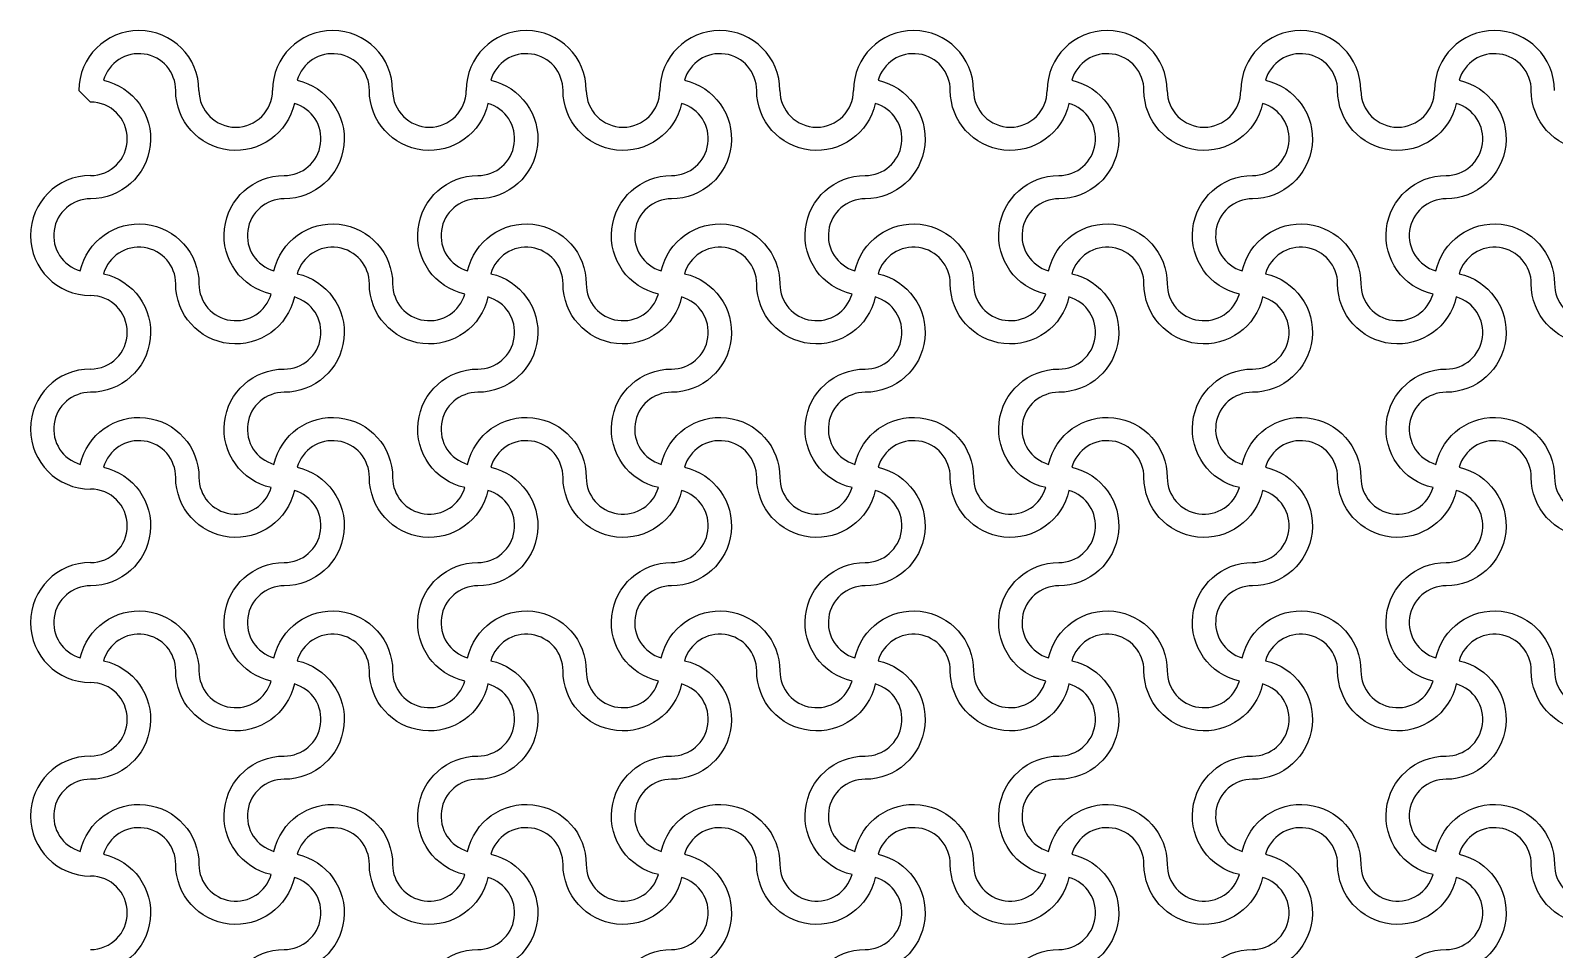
# Model space of a CAD drawing. Header units: millimetres. Extents: x 24 to 345, y 12 to 201.
# Drawn here: x 261.385 to 264.533, y 122.904 to 124.804 of the extents above; entities that cross this region are included whole.
import ezdxf

# ---------------------------------------------------------------- set-up
doc = ezdxf.new("R2010")
doc.units = ezdxf.units.MM
doc.header["$MEASUREMENT"] = 0
doc.layers.add('5th metal (rf+ground)', color=240, linetype='Continuous')

msp = doc.modelspace()

# ---------------------------------------------------------------- linework, layer by layer
at = {"layer": '5th metal (rf+ground)'}
msp.add_line((261.48453, 124.67982), (261.50853, 124.65582), dxfattribs=at)
msp.add_line((261.48453, 124.67982), (261.50853, 124.65582), dxfattribs=at)
msp.add_line((261.48453, 124.67982), (261.50853, 124.65582), dxfattribs=at)
msp.add_line((261.48453, 124.67982), (261.50853, 124.65582), dxfattribs=at)
for points in [[(261.92956, 124.65285, -0.8959788), (261.68453, 124.67982, 0.8687853), (261.5355, 124.70085, -0.8959788), (261.50853, 124.45582, 0.8687853), (261.4875, 124.30679, -0.8959788), (261.73253, 124.27982, 0.8687853), (261.88156, 124.25879, -0.8959788), (261.90853, 124.50382, 0.8687853)], [(261.92956, 124.65285, -0.8959788), (261.68453, 124.67982, 0.8687853), (261.5355, 124.70085, -0.8959788), (261.50853, 124.45582, 0.8687853), (261.4875, 124.30679, -0.8959788), (261.73253, 124.27982, 0.8687853), (261.88156, 124.25879, -0.8959788), (261.90853, 124.50382, 0.8687853)], [(261.92956, 124.65285, -0.8959788), (261.68453, 124.67982, 0.8687853), (261.5355, 124.70085, -0.8959788), (261.50853, 124.45582, 0.8687853), (261.4875, 124.30679, -0.8959788), (261.73253, 124.27982, 0.8687853), (261.88156, 124.25879, -0.8959788), (261.90853, 124.50382, 0.8687853)], [(261.92956, 124.65285, -0.8959788), (261.68453, 124.67982, 0.8687853), (261.5355, 124.70085, -0.8959788), (261.50853, 124.45582, 0.8687853), (261.4875, 124.30679, -0.8959788), (261.73253, 124.27982, 0.8687853), (261.88156, 124.25879, -0.8959788), (261.90853, 124.50382, 0.8687853)], [(262.32956, 124.65285, -0.8959788), (262.08453, 124.67982, 0.8687853), (261.9355, 124.70085, -0.8959788), (261.90853, 124.45582, 0.8687853), (261.8875, 124.30679, -0.8959788), (262.13253, 124.27982, 0.8687853), (262.28156, 124.25879, -0.8959788), (262.30853, 124.50382, 0.8687853)], [(262.32956, 124.65285, -0.8959788), (262.08453, 124.67982, 0.8687853), (261.9355, 124.70085, -0.8959788), (261.90853, 124.45582, 0.8687853), (261.8875, 124.30679, -0.8959788), (262.13253, 124.27982, 0.8687853), (262.28156, 124.25879, -0.8959788), (262.30853, 124.50382, 0.8687853)], [(262.32956, 124.65285, -0.8959788), (262.08453, 124.67982, 0.8687853), (261.9355, 124.70085, -0.8959788), (261.90853, 124.45582, 0.8687853), (261.8875, 124.30679, -0.8959788), (262.13253, 124.27982, 0.8687853), (262.28156, 124.25879, -0.8959788), (262.30853, 124.50382, 0.8687853)], [(262.32956, 124.65285, -0.8959788), (262.08453, 124.67982, 0.8687853), (261.9355, 124.70085, -0.8959788), (261.90853, 124.45582, 0.8687853), (261.8875, 124.30679, -0.8959788), (262.13253, 124.27982, 0.8687853), (262.28156, 124.25879, -0.8959788), (262.30853, 124.50382, 0.8687853)], [(262.72956, 124.65285, -0.8959788), (262.48453, 124.67982, 0.8687853), (262.3355, 124.70085, -0.8959788), (262.30853, 124.45582, 0.8687853), (262.2875, 124.30679, -0.8959788), (262.53253, 124.27982, 0.8687853), (262.68156, 124.25879, -0.8959788), (262.70853, 124.50382, 0.8687853)], [(262.72956, 124.65285, -0.8959788), (262.48453, 124.67982, 0.8687853), (262.3355, 124.70085, -0.8959788), (262.30853, 124.45582, 0.8687853), (262.2875, 124.30679, -0.8959788), (262.53253, 124.27982, 0.8687853), (262.68156, 124.25879, -0.8959788), (262.70853, 124.50382, 0.8687853)], [(262.72956, 124.65285, -0.8959788), (262.48453, 124.67982, 0.8687853), (262.3355, 124.70085, -0.8959788), (262.30853, 124.45582, 0.8687853), (262.2875, 124.30679, -0.8959788), (262.53253, 124.27982, 0.8687853), (262.68156, 124.25879, -0.8959788), (262.70853, 124.50382, 0.8687853)], [(262.72956, 124.65285, -0.8959788), (262.48453, 124.67982, 0.8687853), (262.3355, 124.70085, -0.8959788), (262.30853, 124.45582, 0.8687853), (262.2875, 124.30679, -0.8959788), (262.53253, 124.27982, 0.8687853), (262.68156, 124.25879, -0.8959788), (262.70853, 124.50382, 0.8687853)], [(263.12956, 124.65285, -0.8959788), (262.88453, 124.67982, 0.8687853), (262.7355, 124.70085, -0.8959788), (262.70853, 124.45582, 0.8687853), (262.6875, 124.30679, -0.8959788), (262.93253, 124.27982, 0.8687853), (263.08156, 124.25879, -0.8959788), (263.10853, 124.50382, 0.8687853)], [(263.12956, 124.65285, -0.8959788), (262.88453, 124.67982, 0.8687853), (262.7355, 124.70085, -0.8959788), (262.70853, 124.45582, 0.8687853), (262.6875, 124.30679, -0.8959788), (262.93253, 124.27982, 0.8687853), (263.08156, 124.25879, -0.8959788), (263.10853, 124.50382, 0.8687853)], [(263.12956, 124.65285, -0.8959788), (262.88453, 124.67982, 0.8687853), (262.7355, 124.70085, -0.8959788), (262.70853, 124.45582, 0.8687853), (262.6875, 124.30679, -0.8959788), (262.93253, 124.27982, 0.8687853), (263.08156, 124.25879, -0.8959788), (263.10853, 124.50382, 0.8687853)], [(263.12956, 124.65285, -0.8959788), (262.88453, 124.67982, 0.8687853), (262.7355, 124.70085, -0.8959788), (262.70853, 124.45582, 0.8687853), (262.6875, 124.30679, -0.8959788), (262.93253, 124.27982, 0.8687853), (263.08156, 124.25879, -0.8959788), (263.10853, 124.50382, 0.8687853)], [(263.52956, 124.65285, -0.8959788), (263.28453, 124.67982, 0.8687853), (263.1355, 124.70085, -0.8959788), (263.10853, 124.45582, 0.8687853), (263.0875, 124.30679, -0.8959788), (263.33253, 124.27982, 0.8687853), (263.48156, 124.25879, -0.8959788), (263.50853, 124.50382, 0.8687853)], [(263.52956, 124.65285, -0.8959788), (263.28453, 124.67982, 0.8687853), (263.1355, 124.70085, -0.8959788), (263.10853, 124.45582, 0.8687853), (263.0875, 124.30679, -0.8959788), (263.33253, 124.27982, 0.8687853), (263.48156, 124.25879, -0.8959788), (263.50853, 124.50382, 0.8687853)], [(263.52956, 124.65285, -0.8959788), (263.28453, 124.67982, 0.8687853), (263.1355, 124.70085, -0.8959788), (263.10853, 124.45582, 0.8687853), (263.0875, 124.30679, -0.8959788), (263.33253, 124.27982, 0.8687853), (263.48156, 124.25879, -0.8959788), (263.50853, 124.50382, 0.8687853)], [(263.52956, 124.65285, -0.8959788), (263.28453, 124.67982, 0.8687853), (263.1355, 124.70085, -0.8959788), (263.10853, 124.45582, 0.8687853), (263.0875, 124.30679, -0.8959788), (263.33253, 124.27982, 0.8687853), (263.48156, 124.25879, -0.8959788), (263.50853, 124.50382, 0.8687853)], [(263.92956, 124.65285, -0.8959788), (263.68453, 124.67982, 0.8687853), (263.5355, 124.70085, -0.8959788), (263.50853, 124.45582, 0.8687853), (263.4875, 124.30679, -0.8959788), (263.73253, 124.27982, 0.8687853), (263.88156, 124.25879, -0.8959788), (263.90853, 124.50382, 0.8687853)], [(263.92956, 124.65285, -0.8959788), (263.68453, 124.67982, 0.8687853), (263.5355, 124.70085, -0.8959788), (263.50853, 124.45582, 0.8687853), (263.4875, 124.30679, -0.8959788), (263.73253, 124.27982, 0.8687853), (263.88156, 124.25879, -0.8959788), (263.90853, 124.50382, 0.8687853)], [(263.92956, 124.65285, -0.8959788), (263.68453, 124.67982, 0.8687853), (263.5355, 124.70085, -0.8959788), (263.50853, 124.45582, 0.8687853), (263.4875, 124.30679, -0.8959788), (263.73253, 124.27982, 0.8687853), (263.88156, 124.25879, -0.8959788), (263.90853, 124.50382, 0.8687853)], [(263.92956, 124.65285, -0.8959788), (263.68453, 124.67982, 0.8687853), (263.5355, 124.70085, -0.8959788), (263.50853, 124.45582, 0.8687853), (263.4875, 124.30679, -0.8959788), (263.73253, 124.27982, 0.8687853), (263.88156, 124.25879, -0.8959788), (263.90853, 124.50382, 0.8687853)], [(264.32956, 124.65285, -0.8959788), (264.08453, 124.67982, 0.8687853), (263.9355, 124.70085, -0.8959788), (263.90853, 124.45582, 0.8687853), (263.8875, 124.30679, -0.8959788), (264.13253, 124.27982, 0.8687853), (264.28156, 124.25879, -0.8959788), (264.30853, 124.50382, 0.8687853)], [(264.32956, 124.65285, -0.8959788), (264.08453, 124.67982, 0.8687853), (263.9355, 124.70085, -0.8959788), (263.90853, 124.45582, 0.8687853), (263.8875, 124.30679, -0.8959788), (264.13253, 124.27982, 0.8687853), (264.28156, 124.25879, -0.8959788), (264.30853, 124.50382, 0.8687853)], [(264.32956, 124.65285, -0.8959788), (264.08453, 124.67982, 0.8687853), (263.9355, 124.70085, -0.8959788), (263.90853, 124.45582, 0.8687853), (263.8875, 124.30679, -0.8959788), (264.13253, 124.27982, 0.8687853), (264.28156, 124.25879, -0.8959788), (264.30853, 124.50382, 0.8687853)], [(264.32956, 124.65285, -0.8959788), (264.08453, 124.67982, 0.8687853), (263.9355, 124.70085, -0.8959788), (263.90853, 124.45582, 0.8687853), (263.8875, 124.30679, -0.8959788), (264.13253, 124.27982, 0.8687853), (264.28156, 124.25879, -0.8959788), (264.30853, 124.50382, 0.8687853)], [(264.72956, 124.65285, -0.8959788), (264.48453, 124.67982, 0.8687853), (264.3355, 124.70085, -0.8959788), (264.30853, 124.45582, 0.8687853), (264.2875, 124.30679, -0.8959788), (264.53253, 124.27982, 0.8687853), (264.68156, 124.25879, -0.8959788), (264.70853, 124.50382, 0.8687853)], [(264.72956, 124.65285, -0.8959788), (264.48453, 124.67982, 0.8687853), (264.3355, 124.70085, -0.8959788), (264.30853, 124.45582, 0.8687853), (264.2875, 124.30679, -0.8959788), (264.53253, 124.27982, 0.8687853), (264.68156, 124.25879, -0.8959788), (264.70853, 124.50382, 0.8687853)], [(264.72956, 124.65285, -0.8959788), (264.48453, 124.67982, 0.8687853), (264.3355, 124.70085, -0.8959788), (264.30853, 124.45582, 0.8687853), (264.2875, 124.30679, -0.8959788), (264.53253, 124.27982, 0.8687853), (264.68156, 124.25879, -0.8959788), (264.70853, 124.50382, 0.8687853)], [(264.72956, 124.65285, -0.8959788), (264.48453, 124.67982, 0.8687853), (264.3355, 124.70085, -0.8959788), (264.30853, 124.45582, 0.8687853), (264.2875, 124.30679, -0.8959788), (264.53253, 124.27982, 0.8687853), (264.68156, 124.25879, -0.8959788), (264.70853, 124.50382, 0.8687853)], [(261.92956, 124.25285, -0.8959788), (261.68453, 124.27982, 0.8687853), (261.5355, 124.30085, -0.8959788), (261.50853, 124.05582, 0.8687853), (261.4875, 123.90679, -0.8959788), (261.73253, 123.87982, 0.8687853), (261.88156, 123.85879, -0.8959788), (261.90853, 124.10382, 0.8687853)], [(261.92956, 124.25285, -0.8959788), (261.68453, 124.27982, 0.8687853), (261.5355, 124.30085, -0.8959788), (261.50853, 124.05582, 0.8687853), (261.4875, 123.90679, -0.8959788), (261.73253, 123.87982, 0.8687853), (261.88156, 123.85879, -0.8959788), (261.90853, 124.10382, 0.8687853)], [(261.92956, 124.25285, -0.8959788), (261.68453, 124.27982, 0.8687853), (261.5355, 124.30085, -0.8959788), (261.50853, 124.05582, 0.8687853), (261.4875, 123.90679, -0.8959788), (261.73253, 123.87982, 0.8687853), (261.88156, 123.85879, -0.8959788), (261.90853, 124.10382, 0.8687853)], [(261.92956, 124.25285, -0.8959788), (261.68453, 124.27982, 0.8687853), (261.5355, 124.30085, -0.8959788), (261.50853, 124.05582, 0.8687853), (261.4875, 123.90679, -0.8959788), (261.73253, 123.87982, 0.8687853), (261.88156, 123.85879, -0.8959788), (261.90853, 124.10382, 0.8687853)], [(262.32956, 124.25285, -0.8959788), (262.08453, 124.27982, 0.8687853), (261.9355, 124.30085, -0.8959788), (261.90853, 124.05582, 0.8687853), (261.8875, 123.90679, -0.8959788), (262.13253, 123.87982, 0.8687853), (262.28156, 123.85879, -0.8959788), (262.30853, 124.10382, 0.8687853)], [(262.32956, 124.25285, -0.8959788), (262.08453, 124.27982, 0.8687853), (261.9355, 124.30085, -0.8959788), (261.90853, 124.05582, 0.8687853), (261.8875, 123.90679, -0.8959788), (262.13253, 123.87982, 0.8687853), (262.28156, 123.85879, -0.8959788), (262.30853, 124.10382, 0.8687853)], [(262.32956, 124.25285, -0.8959788), (262.08453, 124.27982, 0.8687853), (261.9355, 124.30085, -0.8959788), (261.90853, 124.05582, 0.8687853), (261.8875, 123.90679, -0.8959788), (262.13253, 123.87982, 0.8687853), (262.28156, 123.85879, -0.8959788), (262.30853, 124.10382, 0.8687853)], [(262.32956, 124.25285, -0.8959788), (262.08453, 124.27982, 0.8687853), (261.9355, 124.30085, -0.8959788), (261.90853, 124.05582, 0.8687853), (261.8875, 123.90679, -0.8959788), (262.13253, 123.87982, 0.8687853), (262.28156, 123.85879, -0.8959788), (262.30853, 124.10382, 0.8687853)], [(262.72956, 124.25285, -0.8959788), (262.48453, 124.27982, 0.8687853), (262.3355, 124.30085, -0.8959788), (262.30853, 124.05582, 0.8687853), (262.2875, 123.90679, -0.8959788), (262.53253, 123.87982, 0.8687853), (262.68156, 123.85879, -0.8959788), (262.70853, 124.10382, 0.8687853)], [(262.72956, 124.25285, -0.8959788), (262.48453, 124.27982, 0.8687853), (262.3355, 124.30085, -0.8959788), (262.30853, 124.05582, 0.8687853), (262.2875, 123.90679, -0.8959788), (262.53253, 123.87982, 0.8687853), (262.68156, 123.85879, -0.8959788), (262.70853, 124.10382, 0.8687853)], [(262.72956, 124.25285, -0.8959788), (262.48453, 124.27982, 0.8687853), (262.3355, 124.30085, -0.8959788), (262.30853, 124.05582, 0.8687853), (262.2875, 123.90679, -0.8959788), (262.53253, 123.87982, 0.8687853), (262.68156, 123.85879, -0.8959788), (262.70853, 124.10382, 0.8687853)], [(262.72956, 124.25285, -0.8959788), (262.48453, 124.27982, 0.8687853), (262.3355, 124.30085, -0.8959788), (262.30853, 124.05582, 0.8687853), (262.2875, 123.90679, -0.8959788), (262.53253, 123.87982, 0.8687853), (262.68156, 123.85879, -0.8959788), (262.70853, 124.10382, 0.8687853)], [(263.12956, 124.25285, -0.8959788), (262.88453, 124.27982, 0.8687853), (262.7355, 124.30085, -0.8959788), (262.70853, 124.05582, 0.8687853), (262.6875, 123.90679, -0.8959788), (262.93253, 123.87982, 0.8687853), (263.08156, 123.85879, -0.8959788), (263.10853, 124.10382, 0.8687853)], [(263.12956, 124.25285, -0.8959788), (262.88453, 124.27982, 0.8687853), (262.7355, 124.30085, -0.8959788), (262.70853, 124.05582, 0.8687853), (262.6875, 123.90679, -0.8959788), (262.93253, 123.87982, 0.8687853), (263.08156, 123.85879, -0.8959788), (263.10853, 124.10382, 0.8687853)], [(263.12956, 124.25285, -0.8959788), (262.88453, 124.27982, 0.8687853), (262.7355, 124.30085, -0.8959788), (262.70853, 124.05582, 0.8687853), (262.6875, 123.90679, -0.8959788), (262.93253, 123.87982, 0.8687853), (263.08156, 123.85879, -0.8959788), (263.10853, 124.10382, 0.8687853)], [(263.12956, 124.25285, -0.8959788), (262.88453, 124.27982, 0.8687853), (262.7355, 124.30085, -0.8959788), (262.70853, 124.05582, 0.8687853), (262.6875, 123.90679, -0.8959788), (262.93253, 123.87982, 0.8687853), (263.08156, 123.85879, -0.8959788), (263.10853, 124.10382, 0.8687853)], [(263.52956, 124.25285, -0.8959788), (263.28453, 124.27982, 0.8687853), (263.1355, 124.30085, -0.8959788), (263.10853, 124.05582, 0.8687853), (263.0875, 123.90679, -0.8959788), (263.33253, 123.87982, 0.8687853), (263.48156, 123.85879, -0.8959788), (263.50853, 124.10382, 0.8687853)], [(263.52956, 124.25285, -0.8959788), (263.28453, 124.27982, 0.8687853), (263.1355, 124.30085, -0.8959788), (263.10853, 124.05582, 0.8687853), (263.0875, 123.90679, -0.8959788), (263.33253, 123.87982, 0.8687853), (263.48156, 123.85879, -0.8959788), (263.50853, 124.10382, 0.8687853)], [(263.52956, 124.25285, -0.8959788), (263.28453, 124.27982, 0.8687853), (263.1355, 124.30085, -0.8959788), (263.10853, 124.05582, 0.8687853), (263.0875, 123.90679, -0.8959788), (263.33253, 123.87982, 0.8687853), (263.48156, 123.85879, -0.8959788), (263.50853, 124.10382, 0.8687853)], [(263.52956, 124.25285, -0.8959788), (263.28453, 124.27982, 0.8687853), (263.1355, 124.30085, -0.8959788), (263.10853, 124.05582, 0.8687853), (263.0875, 123.90679, -0.8959788), (263.33253, 123.87982, 0.8687853), (263.48156, 123.85879, -0.8959788), (263.50853, 124.10382, 0.8687853)], [(263.92956, 124.25285, -0.8959788), (263.68453, 124.27982, 0.8687853), (263.5355, 124.30085, -0.8959788), (263.50853, 124.05582, 0.8687853), (263.4875, 123.90679, -0.8959788), (263.73253, 123.87982, 0.8687853), (263.88156, 123.85879, -0.8959788), (263.90853, 124.10382, 0.8687853)], [(263.92956, 124.25285, -0.8959788), (263.68453, 124.27982, 0.8687853), (263.5355, 124.30085, -0.8959788), (263.50853, 124.05582, 0.8687853), (263.4875, 123.90679, -0.8959788), (263.73253, 123.87982, 0.8687853), (263.88156, 123.85879, -0.8959788), (263.90853, 124.10382, 0.8687853)], [(263.92956, 124.25285, -0.8959788), (263.68453, 124.27982, 0.8687853), (263.5355, 124.30085, -0.8959788), (263.50853, 124.05582, 0.8687853), (263.4875, 123.90679, -0.8959788), (263.73253, 123.87982, 0.8687853), (263.88156, 123.85879, -0.8959788), (263.90853, 124.10382, 0.8687853)], [(263.92956, 124.25285, -0.8959788), (263.68453, 124.27982, 0.8687853), (263.5355, 124.30085, -0.8959788), (263.50853, 124.05582, 0.8687853), (263.4875, 123.90679, -0.8959788), (263.73253, 123.87982, 0.8687853), (263.88156, 123.85879, -0.8959788), (263.90853, 124.10382, 0.8687853)], [(264.32956, 124.25285, -0.8959788), (264.08453, 124.27982, 0.8687853), (263.9355, 124.30085, -0.8959788), (263.90853, 124.05582, 0.8687853), (263.8875, 123.90679, -0.8959788), (264.13253, 123.87982, 0.8687853), (264.28156, 123.85879, -0.8959788), (264.30853, 124.10382, 0.8687853)], [(264.32956, 124.25285, -0.8959788), (264.08453, 124.27982, 0.8687853), (263.9355, 124.30085, -0.8959788), (263.90853, 124.05582, 0.8687853), (263.8875, 123.90679, -0.8959788), (264.13253, 123.87982, 0.8687853), (264.28156, 123.85879, -0.8959788), (264.30853, 124.10382, 0.8687853)], [(264.32956, 124.25285, -0.8959788), (264.08453, 124.27982, 0.8687853), (263.9355, 124.30085, -0.8959788), (263.90853, 124.05582, 0.8687853), (263.8875, 123.90679, -0.8959788), (264.13253, 123.87982, 0.8687853), (264.28156, 123.85879, -0.8959788), (264.30853, 124.10382, 0.8687853)], [(264.32956, 124.25285, -0.8959788), (264.08453, 124.27982, 0.8687853), (263.9355, 124.30085, -0.8959788), (263.90853, 124.05582, 0.8687853), (263.8875, 123.90679, -0.8959788), (264.13253, 123.87982, 0.8687853), (264.28156, 123.85879, -0.8959788), (264.30853, 124.10382, 0.8687853)], [(264.72956, 124.25285, -0.8959788), (264.48453, 124.27982, 0.8687853), (264.3355, 124.30085, -0.8959788), (264.30853, 124.05582, 0.8687853), (264.2875, 123.90679, -0.8959788), (264.53253, 123.87982, 0.8687853), (264.68156, 123.85879, -0.8959788), (264.70853, 124.10382, 0.8687853)], [(264.72956, 124.25285, -0.8959788), (264.48453, 124.27982, 0.8687853), (264.3355, 124.30085, -0.8959788), (264.30853, 124.05582, 0.8687853), (264.2875, 123.90679, -0.8959788), (264.53253, 123.87982, 0.8687853), (264.68156, 123.85879, -0.8959788), (264.70853, 124.10382, 0.8687853)], [(264.72956, 124.25285, -0.8959788), (264.48453, 124.27982, 0.8687853), (264.3355, 124.30085, -0.8959788), (264.30853, 124.05582, 0.8687853), (264.2875, 123.90679, -0.8959788), (264.53253, 123.87982, 0.8687853), (264.68156, 123.85879, -0.8959788), (264.70853, 124.10382, 0.8687853)], [(264.72956, 124.25285, -0.8959788), (264.48453, 124.27982, 0.8687853), (264.3355, 124.30085, -0.8959788), (264.30853, 124.05582, 0.8687853), (264.2875, 123.90679, -0.8959788), (264.53253, 123.87982, 0.8687853), (264.68156, 123.85879, -0.8959788), (264.70853, 124.10382, 0.8687853)], [(261.92956, 123.85285, -0.8959788), (261.68453, 123.87982, 0.8687853), (261.5355, 123.90085, -0.8959788), (261.50853, 123.65582, 0.8687853), (261.4875, 123.50679, -0.8959788), (261.73253, 123.47982, 0.8687853), (261.88156, 123.45879, -0.8959788), (261.90853, 123.70382, 0.8687853)], [(261.92956, 123.85285, -0.8959788), (261.68453, 123.87982, 0.8687853), (261.5355, 123.90085, -0.8959788), (261.50853, 123.65582, 0.8687853), (261.4875, 123.50679, -0.8959788), (261.73253, 123.47982, 0.8687853), (261.88156, 123.45879, -0.8959788), (261.90853, 123.70382, 0.8687853)], [(261.92956, 123.85285, -0.8959788), (261.68453, 123.87982, 0.8687853), (261.5355, 123.90085, -0.8959788), (261.50853, 123.65582, 0.8687853), (261.4875, 123.50679, -0.8959788), (261.73253, 123.47982, 0.8687853), (261.88156, 123.45879, -0.8959788), (261.90853, 123.70382, 0.8687853)], [(261.92956, 123.85285, -0.8959788), (261.68453, 123.87982, 0.8687853), (261.5355, 123.90085, -0.8959788), (261.50853, 123.65582, 0.8687853), (261.4875, 123.50679, -0.8959788), (261.73253, 123.47982, 0.8687853), (261.88156, 123.45879, -0.8959788), (261.90853, 123.70382, 0.8687853)], [(262.32956, 123.85285, -0.8959788), (262.08453, 123.87982, 0.8687853), (261.9355, 123.90085, -0.8959788), (261.90853, 123.65582, 0.8687853), (261.8875, 123.50679, -0.8959788), (262.13253, 123.47982, 0.8687853), (262.28156, 123.45879, -0.8959788), (262.30853, 123.70382, 0.8687853)], [(262.32956, 123.85285, -0.8959788), (262.08453, 123.87982, 0.8687853), (261.9355, 123.90085, -0.8959788), (261.90853, 123.65582, 0.8687853), (261.8875, 123.50679, -0.8959788), (262.13253, 123.47982, 0.8687853), (262.28156, 123.45879, -0.8959788), (262.30853, 123.70382, 0.8687853)], [(262.32956, 123.85285, -0.8959788), (262.08453, 123.87982, 0.8687853), (261.9355, 123.90085, -0.8959788), (261.90853, 123.65582, 0.8687853), (261.8875, 123.50679, -0.8959788), (262.13253, 123.47982, 0.8687853), (262.28156, 123.45879, -0.8959788), (262.30853, 123.70382, 0.8687853)], [(262.32956, 123.85285, -0.8959788), (262.08453, 123.87982, 0.8687853), (261.9355, 123.90085, -0.8959788), (261.90853, 123.65582, 0.8687853), (261.8875, 123.50679, -0.8959788), (262.13253, 123.47982, 0.8687853), (262.28156, 123.45879, -0.8959788), (262.30853, 123.70382, 0.8687853)], [(262.72956, 123.85285, -0.8959788), (262.48453, 123.87982, 0.8687853), (262.3355, 123.90085, -0.8959788), (262.30853, 123.65582, 0.8687853), (262.2875, 123.50679, -0.8959788), (262.53253, 123.47982, 0.8687853), (262.68156, 123.45879, -0.8959788), (262.70853, 123.70382, 0.8687853)], [(262.72956, 123.85285, -0.8959788), (262.48453, 123.87982, 0.8687853), (262.3355, 123.90085, -0.8959788), (262.30853, 123.65582, 0.8687853), (262.2875, 123.50679, -0.8959788), (262.53253, 123.47982, 0.8687853), (262.68156, 123.45879, -0.8959788), (262.70853, 123.70382, 0.8687853)], [(262.72956, 123.85285, -0.8959788), (262.48453, 123.87982, 0.8687853), (262.3355, 123.90085, -0.8959788), (262.30853, 123.65582, 0.8687853), (262.2875, 123.50679, -0.8959788), (262.53253, 123.47982, 0.8687853), (262.68156, 123.45879, -0.8959788), (262.70853, 123.70382, 0.8687853)], [(262.72956, 123.85285, -0.8959788), (262.48453, 123.87982, 0.8687853), (262.3355, 123.90085, -0.8959788), (262.30853, 123.65582, 0.8687853), (262.2875, 123.50679, -0.8959788), (262.53253, 123.47982, 0.8687853), (262.68156, 123.45879, -0.8959788), (262.70853, 123.70382, 0.8687853)], [(263.12956, 123.85285, -0.8959788), (262.88453, 123.87982, 0.8687853), (262.7355, 123.90085, -0.8959788), (262.70853, 123.65582, 0.8687853), (262.6875, 123.50679, -0.8959788), (262.93253, 123.47982, 0.8687853), (263.08156, 123.45879, -0.8959788), (263.10853, 123.70382, 0.8687853)], [(263.12956, 123.85285, -0.8959788), (262.88453, 123.87982, 0.8687853), (262.7355, 123.90085, -0.8959788), (262.70853, 123.65582, 0.8687853), (262.6875, 123.50679, -0.8959788), (262.93253, 123.47982, 0.8687853), (263.08156, 123.45879, -0.8959788), (263.10853, 123.70382, 0.8687853)], [(263.12956, 123.85285, -0.8959788), (262.88453, 123.87982, 0.8687853), (262.7355, 123.90085, -0.8959788), (262.70853, 123.65582, 0.8687853), (262.6875, 123.50679, -0.8959788), (262.93253, 123.47982, 0.8687853), (263.08156, 123.45879, -0.8959788), (263.10853, 123.70382, 0.8687853)], [(263.12956, 123.85285, -0.8959788), (262.88453, 123.87982, 0.8687853), (262.7355, 123.90085, -0.8959788), (262.70853, 123.65582, 0.8687853), (262.6875, 123.50679, -0.8959788), (262.93253, 123.47982, 0.8687853), (263.08156, 123.45879, -0.8959788), (263.10853, 123.70382, 0.8687853)], [(263.52956, 123.85285, -0.8959788), (263.28453, 123.87982, 0.8687853), (263.1355, 123.90085, -0.8959788), (263.10853, 123.65582, 0.8687853), (263.0875, 123.50679, -0.8959788), (263.33253, 123.47982, 0.8687853), (263.48156, 123.45879, -0.8959788), (263.50853, 123.70382, 0.8687853)], [(263.52956, 123.85285, -0.8959788), (263.28453, 123.87982, 0.8687853), (263.1355, 123.90085, -0.8959788), (263.10853, 123.65582, 0.8687853), (263.0875, 123.50679, -0.8959788), (263.33253, 123.47982, 0.8687853), (263.48156, 123.45879, -0.8959788), (263.50853, 123.70382, 0.8687853)], [(263.52956, 123.85285, -0.8959788), (263.28453, 123.87982, 0.8687853), (263.1355, 123.90085, -0.8959788), (263.10853, 123.65582, 0.8687853), (263.0875, 123.50679, -0.8959788), (263.33253, 123.47982, 0.8687853), (263.48156, 123.45879, -0.8959788), (263.50853, 123.70382, 0.8687853)], [(263.52956, 123.85285, -0.8959788), (263.28453, 123.87982, 0.8687853), (263.1355, 123.90085, -0.8959788), (263.10853, 123.65582, 0.8687853), (263.0875, 123.50679, -0.8959788), (263.33253, 123.47982, 0.8687853), (263.48156, 123.45879, -0.8959788), (263.50853, 123.70382, 0.8687853)], [(263.92956, 123.85285, -0.8959788), (263.68453, 123.87982, 0.8687853), (263.5355, 123.90085, -0.8959788), (263.50853, 123.65582, 0.8687853), (263.4875, 123.50679, -0.8959788), (263.73253, 123.47982, 0.8687853), (263.88156, 123.45879, -0.8959788), (263.90853, 123.70382, 0.8687853)], [(263.92956, 123.85285, -0.8959788), (263.68453, 123.87982, 0.8687853), (263.5355, 123.90085, -0.8959788), (263.50853, 123.65582, 0.8687853), (263.4875, 123.50679, -0.8959788), (263.73253, 123.47982, 0.8687853), (263.88156, 123.45879, -0.8959788), (263.90853, 123.70382, 0.8687853)], [(263.92956, 123.85285, -0.8959788), (263.68453, 123.87982, 0.8687853), (263.5355, 123.90085, -0.8959788), (263.50853, 123.65582, 0.8687853), (263.4875, 123.50679, -0.8959788), (263.73253, 123.47982, 0.8687853), (263.88156, 123.45879, -0.8959788), (263.90853, 123.70382, 0.8687853)], [(263.92956, 123.85285, -0.8959788), (263.68453, 123.87982, 0.8687853), (263.5355, 123.90085, -0.8959788), (263.50853, 123.65582, 0.8687853), (263.4875, 123.50679, -0.8959788), (263.73253, 123.47982, 0.8687853), (263.88156, 123.45879, -0.8959788), (263.90853, 123.70382, 0.8687853)], [(264.32956, 123.85285, -0.8959788), (264.08453, 123.87982, 0.8687853), (263.9355, 123.90085, -0.8959788), (263.90853, 123.65582, 0.8687853), (263.8875, 123.50679, -0.8959788), (264.13253, 123.47982, 0.8687853), (264.28156, 123.45879, -0.8959788), (264.30853, 123.70382, 0.8687853)], [(264.32956, 123.85285, -0.8959788), (264.08453, 123.87982, 0.8687853), (263.9355, 123.90085, -0.8959788), (263.90853, 123.65582, 0.8687853), (263.8875, 123.50679, -0.8959788), (264.13253, 123.47982, 0.8687853), (264.28156, 123.45879, -0.8959788), (264.30853, 123.70382, 0.8687853)], [(264.32956, 123.85285, -0.8959788), (264.08453, 123.87982, 0.8687853), (263.9355, 123.90085, -0.8959788), (263.90853, 123.65582, 0.8687853), (263.8875, 123.50679, -0.8959788), (264.13253, 123.47982, 0.8687853), (264.28156, 123.45879, -0.8959788), (264.30853, 123.70382, 0.8687853)], [(264.32956, 123.85285, -0.8959788), (264.08453, 123.87982, 0.8687853), (263.9355, 123.90085, -0.8959788), (263.90853, 123.65582, 0.8687853), (263.8875, 123.50679, -0.8959788), (264.13253, 123.47982, 0.8687853), (264.28156, 123.45879, -0.8959788), (264.30853, 123.70382, 0.8687853)], [(264.72956, 123.85285, -0.8959788), (264.48453, 123.87982, 0.8687853), (264.3355, 123.90085, -0.8959788), (264.30853, 123.65582, 0.8687853), (264.2875, 123.50679, -0.8959788), (264.53253, 123.47982, 0.8687853), (264.68156, 123.45879, -0.8959788), (264.70853, 123.70382, 0.8687853)], [(264.72956, 123.85285, -0.8959788), (264.48453, 123.87982, 0.8687853), (264.3355, 123.90085, -0.8959788), (264.30853, 123.65582, 0.8687853), (264.2875, 123.50679, -0.8959788), (264.53253, 123.47982, 0.8687853), (264.68156, 123.45879, -0.8959788), (264.70853, 123.70382, 0.8687853)], [(264.72956, 123.85285, -0.8959788), (264.48453, 123.87982, 0.8687853), (264.3355, 123.90085, -0.8959788), (264.30853, 123.65582, 0.8687853), (264.2875, 123.50679, -0.8959788), (264.53253, 123.47982, 0.8687853), (264.68156, 123.45879, -0.8959788), (264.70853, 123.70382, 0.8687853)], [(264.72956, 123.85285, -0.8959788), (264.48453, 123.87982, 0.8687853), (264.3355, 123.90085, -0.8959788), (264.30853, 123.65582, 0.8687853), (264.2875, 123.50679, -0.8959788), (264.53253, 123.47982, 0.8687853), (264.68156, 123.45879, -0.8959788), (264.70853, 123.70382, 0.8687853)], [(261.92956, 123.45285, -0.8959788), (261.68453, 123.47982, 0.8687853), (261.5355, 123.50085, -0.8959788), (261.50853, 123.25582, 0.8687853), (261.4875, 123.10679, -0.8959788), (261.73253, 123.07982, 0.8687853), (261.88156, 123.05879, -0.8959788), (261.90853, 123.30382, 0.8687853)], [(261.92956, 123.45285, -0.8959788), (261.68453, 123.47982, 0.8687853), (261.5355, 123.50085, -0.8959788), (261.50853, 123.25582, 0.8687853), (261.4875, 123.10679, -0.8959788), (261.73253, 123.07982, 0.8687853), (261.88156, 123.05879, -0.8959788), (261.90853, 123.30382, 0.8687853)], [(261.92956, 123.45285, -0.8959788), (261.68453, 123.47982, 0.8687853), (261.5355, 123.50085, -0.8959788), (261.50853, 123.25582, 0.8687853), (261.4875, 123.10679, -0.8959788), (261.73253, 123.07982, 0.8687853), (261.88156, 123.05879, -0.8959788), (261.90853, 123.30382, 0.8687853)], [(261.92956, 123.45285, -0.8959788), (261.68453, 123.47982, 0.8687853), (261.5355, 123.50085, -0.8959788), (261.50853, 123.25582, 0.8687853), (261.4875, 123.10679, -0.8959788), (261.73253, 123.07982, 0.8687853), (261.88156, 123.05879, -0.8959788), (261.90853, 123.30382, 0.8687853)], [(262.32956, 123.45285, -0.8959788), (262.08453, 123.47982, 0.8687853), (261.9355, 123.50085, -0.8959788), (261.90853, 123.25582, 0.8687853), (261.8875, 123.10679, -0.8959788), (262.13253, 123.07982, 0.8687853), (262.28156, 123.05879, -0.8959788), (262.30853, 123.30382, 0.8687853)], [(262.32956, 123.45285, -0.8959788), (262.08453, 123.47982, 0.8687853), (261.9355, 123.50085, -0.8959788), (261.90853, 123.25582, 0.8687853), (261.8875, 123.10679, -0.8959788), (262.13253, 123.07982, 0.8687853), (262.28156, 123.05879, -0.8959788), (262.30853, 123.30382, 0.8687853)], [(262.32956, 123.45285, -0.8959788), (262.08453, 123.47982, 0.8687853), (261.9355, 123.50085, -0.8959788), (261.90853, 123.25582, 0.8687853), (261.8875, 123.10679, -0.8959788), (262.13253, 123.07982, 0.8687853), (262.28156, 123.05879, -0.8959788), (262.30853, 123.30382, 0.8687853)], [(262.32956, 123.45285, -0.8959788), (262.08453, 123.47982, 0.8687853), (261.9355, 123.50085, -0.8959788), (261.90853, 123.25582, 0.8687853), (261.8875, 123.10679, -0.8959788), (262.13253, 123.07982, 0.8687853), (262.28156, 123.05879, -0.8959788), (262.30853, 123.30382, 0.8687853)], [(262.72956, 123.45285, -0.8959788), (262.48453, 123.47982, 0.8687853), (262.3355, 123.50085, -0.8959788), (262.30853, 123.25582, 0.8687853), (262.2875, 123.10679, -0.8959788), (262.53253, 123.07982, 0.8687853), (262.68156, 123.05879, -0.8959788), (262.70853, 123.30382, 0.8687853)], [(262.72956, 123.45285, -0.8959788), (262.48453, 123.47982, 0.8687853), (262.3355, 123.50085, -0.8959788), (262.30853, 123.25582, 0.8687853), (262.2875, 123.10679, -0.8959788), (262.53253, 123.07982, 0.8687853), (262.68156, 123.05879, -0.8959788), (262.70853, 123.30382, 0.8687853)], [(262.72956, 123.45285, -0.8959788), (262.48453, 123.47982, 0.8687853), (262.3355, 123.50085, -0.8959788), (262.30853, 123.25582, 0.8687853), (262.2875, 123.10679, -0.8959788), (262.53253, 123.07982, 0.8687853), (262.68156, 123.05879, -0.8959788), (262.70853, 123.30382, 0.8687853)], [(262.72956, 123.45285, -0.8959788), (262.48453, 123.47982, 0.8687853), (262.3355, 123.50085, -0.8959788), (262.30853, 123.25582, 0.8687853), (262.2875, 123.10679, -0.8959788), (262.53253, 123.07982, 0.8687853), (262.68156, 123.05879, -0.8959788), (262.70853, 123.30382, 0.8687853)], [(263.12956, 123.45285, -0.8959788), (262.88453, 123.47982, 0.8687853), (262.7355, 123.50085, -0.8959788), (262.70853, 123.25582, 0.8687853), (262.6875, 123.10679, -0.8959788), (262.93253, 123.07982, 0.8687853), (263.08156, 123.05879, -0.8959788), (263.10853, 123.30382, 0.8687853)], [(263.12956, 123.45285, -0.8959788), (262.88453, 123.47982, 0.8687853), (262.7355, 123.50085, -0.8959788), (262.70853, 123.25582, 0.8687853), (262.6875, 123.10679, -0.8959788), (262.93253, 123.07982, 0.8687853), (263.08156, 123.05879, -0.8959788), (263.10853, 123.30382, 0.8687853)], [(263.12956, 123.45285, -0.8959788), (262.88453, 123.47982, 0.8687853), (262.7355, 123.50085, -0.8959788), (262.70853, 123.25582, 0.8687853), (262.6875, 123.10679, -0.8959788), (262.93253, 123.07982, 0.8687853), (263.08156, 123.05879, -0.8959788), (263.10853, 123.30382, 0.8687853)], [(263.12956, 123.45285, -0.8959788), (262.88453, 123.47982, 0.8687853), (262.7355, 123.50085, -0.8959788), (262.70853, 123.25582, 0.8687853), (262.6875, 123.10679, -0.8959788), (262.93253, 123.07982, 0.8687853), (263.08156, 123.05879, -0.8959788), (263.10853, 123.30382, 0.8687853)], [(263.52956, 123.45285, -0.8959788), (263.28453, 123.47982, 0.8687853), (263.1355, 123.50085, -0.8959788), (263.10853, 123.25582, 0.8687853), (263.0875, 123.10679, -0.8959788), (263.33253, 123.07982, 0.8687853), (263.48156, 123.05879, -0.8959788), (263.50853, 123.30382, 0.8687853)], [(263.52956, 123.45285, -0.8959788), (263.28453, 123.47982, 0.8687853), (263.1355, 123.50085, -0.8959788), (263.10853, 123.25582, 0.8687853), (263.0875, 123.10679, -0.8959788), (263.33253, 123.07982, 0.8687853), (263.48156, 123.05879, -0.8959788), (263.50853, 123.30382, 0.8687853)], [(263.52956, 123.45285, -0.8959788), (263.28453, 123.47982, 0.8687853), (263.1355, 123.50085, -0.8959788), (263.10853, 123.25582, 0.8687853), (263.0875, 123.10679, -0.8959788), (263.33253, 123.07982, 0.8687853), (263.48156, 123.05879, -0.8959788), (263.50853, 123.30382, 0.8687853)], [(263.52956, 123.45285, -0.8959788), (263.28453, 123.47982, 0.8687853), (263.1355, 123.50085, -0.8959788), (263.10853, 123.25582, 0.8687853), (263.0875, 123.10679, -0.8959788), (263.33253, 123.07982, 0.8687853), (263.48156, 123.05879, -0.8959788), (263.50853, 123.30382, 0.8687853)], [(263.92956, 123.45285, -0.8959788), (263.68453, 123.47982, 0.8687853), (263.5355, 123.50085, -0.8959788), (263.50853, 123.25582, 0.8687853), (263.4875, 123.10679, -0.8959788), (263.73253, 123.07982, 0.8687853), (263.88156, 123.05879, -0.8959788), (263.90853, 123.30382, 0.8687853)], [(263.92956, 123.45285, -0.8959788), (263.68453, 123.47982, 0.8687853), (263.5355, 123.50085, -0.8959788), (263.50853, 123.25582, 0.8687853), (263.4875, 123.10679, -0.8959788), (263.73253, 123.07982, 0.8687853), (263.88156, 123.05879, -0.8959788), (263.90853, 123.30382, 0.8687853)], [(263.92956, 123.45285, -0.8959788), (263.68453, 123.47982, 0.8687853), (263.5355, 123.50085, -0.8959788), (263.50853, 123.25582, 0.8687853), (263.4875, 123.10679, -0.8959788), (263.73253, 123.07982, 0.8687853), (263.88156, 123.05879, -0.8959788), (263.90853, 123.30382, 0.8687853)], [(263.92956, 123.45285, -0.8959788), (263.68453, 123.47982, 0.8687853), (263.5355, 123.50085, -0.8959788), (263.50853, 123.25582, 0.8687853), (263.4875, 123.10679, -0.8959788), (263.73253, 123.07982, 0.8687853), (263.88156, 123.05879, -0.8959788), (263.90853, 123.30382, 0.8687853)], [(264.32956, 123.45285, -0.8959788), (264.08453, 123.47982, 0.8687853), (263.9355, 123.50085, -0.8959788), (263.90853, 123.25582, 0.8687853), (263.8875, 123.10679, -0.8959788), (264.13253, 123.07982, 0.8687853), (264.28156, 123.05879, -0.8959788), (264.30853, 123.30382, 0.8687853)], [(264.32956, 123.45285, -0.8959788), (264.08453, 123.47982, 0.8687853), (263.9355, 123.50085, -0.8959788), (263.90853, 123.25582, 0.8687853), (263.8875, 123.10679, -0.8959788), (264.13253, 123.07982, 0.8687853), (264.28156, 123.05879, -0.8959788), (264.30853, 123.30382, 0.8687853)], [(264.32956, 123.45285, -0.8959788), (264.08453, 123.47982, 0.8687853), (263.9355, 123.50085, -0.8959788), (263.90853, 123.25582, 0.8687853), (263.8875, 123.10679, -0.8959788), (264.13253, 123.07982, 0.8687853), (264.28156, 123.05879, -0.8959788), (264.30853, 123.30382, 0.8687853)], [(264.32956, 123.45285, -0.8959788), (264.08453, 123.47982, 0.8687853), (263.9355, 123.50085, -0.8959788), (263.90853, 123.25582, 0.8687853), (263.8875, 123.10679, -0.8959788), (264.13253, 123.07982, 0.8687853), (264.28156, 123.05879, -0.8959788), (264.30853, 123.30382, 0.8687853)], [(264.72956, 123.45285, -0.8959788), (264.48453, 123.47982, 0.8687853), (264.3355, 123.50085, -0.8959788), (264.30853, 123.25582, 0.8687853), (264.2875, 123.10679, -0.8959788), (264.53253, 123.07982, 0.8687853), (264.68156, 123.05879, -0.8959788), (264.70853, 123.30382, 0.8687853)], [(264.72956, 123.45285, -0.8959788), (264.48453, 123.47982, 0.8687853), (264.3355, 123.50085, -0.8959788), (264.30853, 123.25582, 0.8687853), (264.2875, 123.10679, -0.8959788), (264.53253, 123.07982, 0.8687853), (264.68156, 123.05879, -0.8959788), (264.70853, 123.30382, 0.8687853)], [(264.72956, 123.45285, -0.8959788), (264.48453, 123.47982, 0.8687853), (264.3355, 123.50085, -0.8959788), (264.30853, 123.25582, 0.8687853), (264.2875, 123.10679, -0.8959788), (264.53253, 123.07982, 0.8687853), (264.68156, 123.05879, -0.8959788), (264.70853, 123.30382, 0.8687853)], [(264.72956, 123.45285, -0.8959788), (264.48453, 123.47982, 0.8687853), (264.3355, 123.50085, -0.8959788), (264.30853, 123.25582, 0.8687853), (264.2875, 123.10679, -0.8959788), (264.53253, 123.07982, 0.8687853), (264.68156, 123.05879, -0.8959788), (264.70853, 123.30382, 0.8687853)], [(261.92956, 123.05285, -0.8959788), (261.68453, 123.07982, 0.8687853), (261.5355, 123.10085, -0.8959788), (261.50853, 122.85582, 0.8687853), (261.4875, 122.70679, -0.8959788), (261.73253, 122.67982, 0.8687853), (261.88156, 122.65879, -0.8959788), (261.90853, 122.90382, 0.8687853)], [(261.92956, 123.05285, -0.8959788), (261.68453, 123.07982, 0.8687853), (261.5355, 123.10085, -0.8959788), (261.50853, 122.85582, 0.8687853), (261.4875, 122.70679, -0.8959788), (261.73253, 122.67982, 0.8687853), (261.88156, 122.65879, -0.8959788), (261.90853, 122.90382, 0.8687853)], [(261.92956, 123.05285, -0.8959788), (261.68453, 123.07982, 0.8687853), (261.5355, 123.10085, -0.8959788), (261.50853, 122.85582, 0.8687853), (261.4875, 122.70679, -0.8959788), (261.73253, 122.67982, 0.8687853), (261.88156, 122.65879, -0.8959788), (261.90853, 122.90382, 0.8687853)], [(261.92956, 123.05285, -0.8959788), (261.68453, 123.07982, 0.8687853), (261.5355, 123.10085, -0.8959788), (261.50853, 122.85582, 0.8687853), (261.4875, 122.70679, -0.8959788), (261.73253, 122.67982, 0.8687853), (261.88156, 122.65879, -0.8959788), (261.90853, 122.90382, 0.8687853)], [(262.32956, 123.05285, -0.8959788), (262.08453, 123.07982, 0.8687853), (261.9355, 123.10085, -0.8959788), (261.90853, 122.85582, 0.8687853), (261.8875, 122.70679, -0.8959788), (262.13253, 122.67982, 0.8687853), (262.28156, 122.65879, -0.8959788), (262.30853, 122.90382, 0.8687853)], [(262.32956, 123.05285, -0.8959788), (262.08453, 123.07982, 0.8687853), (261.9355, 123.10085, -0.8959788), (261.90853, 122.85582, 0.8687853), (261.8875, 122.70679, -0.8959788), (262.13253, 122.67982, 0.8687853), (262.28156, 122.65879, -0.8959788), (262.30853, 122.90382, 0.8687853)], [(262.32956, 123.05285, -0.8959788), (262.08453, 123.07982, 0.8687853), (261.9355, 123.10085, -0.8959788), (261.90853, 122.85582, 0.8687853), (261.8875, 122.70679, -0.8959788), (262.13253, 122.67982, 0.8687853), (262.28156, 122.65879, -0.8959788), (262.30853, 122.90382, 0.8687853)], [(262.32956, 123.05285, -0.8959788), (262.08453, 123.07982, 0.8687853), (261.9355, 123.10085, -0.8959788), (261.90853, 122.85582, 0.8687853), (261.8875, 122.70679, -0.8959788), (262.13253, 122.67982, 0.8687853), (262.28156, 122.65879, -0.8959788), (262.30853, 122.90382, 0.8687853)], [(262.72956, 123.05285, -0.8959788), (262.48453, 123.07982, 0.8687853), (262.3355, 123.10085, -0.8959788), (262.30853, 122.85582, 0.8687853), (262.2875, 122.70679, -0.8959788), (262.53253, 122.67982, 0.8687853), (262.68156, 122.65879, -0.8959788), (262.70853, 122.90382, 0.8687853)], [(262.72956, 123.05285, -0.8959788), (262.48453, 123.07982, 0.8687853), (262.3355, 123.10085, -0.8959788), (262.30853, 122.85582, 0.8687853), (262.2875, 122.70679, -0.8959788), (262.53253, 122.67982, 0.8687853), (262.68156, 122.65879, -0.8959788), (262.70853, 122.90382, 0.8687853)], [(262.72956, 123.05285, -0.8959788), (262.48453, 123.07982, 0.8687853), (262.3355, 123.10085, -0.8959788), (262.30853, 122.85582, 0.8687853), (262.2875, 122.70679, -0.8959788), (262.53253, 122.67982, 0.8687853), (262.68156, 122.65879, -0.8959788), (262.70853, 122.90382, 0.8687853)], [(262.72956, 123.05285, -0.8959788), (262.48453, 123.07982, 0.8687853), (262.3355, 123.10085, -0.8959788), (262.30853, 122.85582, 0.8687853), (262.2875, 122.70679, -0.8959788), (262.53253, 122.67982, 0.8687853), (262.68156, 122.65879, -0.8959788), (262.70853, 122.90382, 0.8687853)], [(263.12956, 123.05285, -0.8959788), (262.88453, 123.07982, 0.8687853), (262.7355, 123.10085, -0.8959788), (262.70853, 122.85582, 0.8687853), (262.6875, 122.70679, -0.8959788), (262.93253, 122.67982, 0.8687853), (263.08156, 122.65879, -0.8959788), (263.10853, 122.90382, 0.8687853)], [(263.12956, 123.05285, -0.8959788), (262.88453, 123.07982, 0.8687853), (262.7355, 123.10085, -0.8959788), (262.70853, 122.85582, 0.8687853), (262.6875, 122.70679, -0.8959788), (262.93253, 122.67982, 0.8687853), (263.08156, 122.65879, -0.8959788), (263.10853, 122.90382, 0.8687853)], [(263.12956, 123.05285, -0.8959788), (262.88453, 123.07982, 0.8687853), (262.7355, 123.10085, -0.8959788), (262.70853, 122.85582, 0.8687853), (262.6875, 122.70679, -0.8959788), (262.93253, 122.67982, 0.8687853), (263.08156, 122.65879, -0.8959788), (263.10853, 122.90382, 0.8687853)], [(263.12956, 123.05285, -0.8959788), (262.88453, 123.07982, 0.8687853), (262.7355, 123.10085, -0.8959788), (262.70853, 122.85582, 0.8687853), (262.6875, 122.70679, -0.8959788), (262.93253, 122.67982, 0.8687853), (263.08156, 122.65879, -0.8959788), (263.10853, 122.90382, 0.8687853)], [(263.52956, 123.05285, -0.8959788), (263.28453, 123.07982, 0.8687853), (263.1355, 123.10085, -0.8959788), (263.10853, 122.85582, 0.8687853), (263.0875, 122.70679, -0.8959788), (263.33253, 122.67982, 0.8687853), (263.48156, 122.65879, -0.8959788), (263.50853, 122.90382, 0.8687853)], [(263.52956, 123.05285, -0.8959788), (263.28453, 123.07982, 0.8687853), (263.1355, 123.10085, -0.8959788), (263.10853, 122.85582, 0.8687853), (263.0875, 122.70679, -0.8959788), (263.33253, 122.67982, 0.8687853), (263.48156, 122.65879, -0.8959788), (263.50853, 122.90382, 0.8687853)], [(263.52956, 123.05285, -0.8959788), (263.28453, 123.07982, 0.8687853), (263.1355, 123.10085, -0.8959788), (263.10853, 122.85582, 0.8687853), (263.0875, 122.70679, -0.8959788), (263.33253, 122.67982, 0.8687853), (263.48156, 122.65879, -0.8959788), (263.50853, 122.90382, 0.8687853)], [(263.52956, 123.05285, -0.8959788), (263.28453, 123.07982, 0.8687853), (263.1355, 123.10085, -0.8959788), (263.10853, 122.85582, 0.8687853), (263.0875, 122.70679, -0.8959788), (263.33253, 122.67982, 0.8687853), (263.48156, 122.65879, -0.8959788), (263.50853, 122.90382, 0.8687853)], [(263.92956, 123.05285, -0.8959788), (263.68453, 123.07982, 0.8687853), (263.5355, 123.10085, -0.8959788), (263.50853, 122.85582, 0.8687853), (263.4875, 122.70679, -0.8959788), (263.73253, 122.67982, 0.8687853), (263.88156, 122.65879, -0.8959788), (263.90853, 122.90382, 0.8687853)], [(263.92956, 123.05285, -0.8959788), (263.68453, 123.07982, 0.8687853), (263.5355, 123.10085, -0.8959788), (263.50853, 122.85582, 0.8687853), (263.4875, 122.70679, -0.8959788), (263.73253, 122.67982, 0.8687853), (263.88156, 122.65879, -0.8959788), (263.90853, 122.90382, 0.8687853)], [(263.92956, 123.05285, -0.8959788), (263.68453, 123.07982, 0.8687853), (263.5355, 123.10085, -0.8959788), (263.50853, 122.85582, 0.8687853), (263.4875, 122.70679, -0.8959788), (263.73253, 122.67982, 0.8687853), (263.88156, 122.65879, -0.8959788), (263.90853, 122.90382, 0.8687853)], [(263.92956, 123.05285, -0.8959788), (263.68453, 123.07982, 0.8687853), (263.5355, 123.10085, -0.8959788), (263.50853, 122.85582, 0.8687853), (263.4875, 122.70679, -0.8959788), (263.73253, 122.67982, 0.8687853), (263.88156, 122.65879, -0.8959788), (263.90853, 122.90382, 0.8687853)], [(264.32956, 123.05285, -0.8959788), (264.08453, 123.07982, 0.8687853), (263.9355, 123.10085, -0.8959788), (263.90853, 122.85582, 0.8687853), (263.8875, 122.70679, -0.8959788), (264.13253, 122.67982, 0.8687853), (264.28156, 122.65879, -0.8959788), (264.30853, 122.90382, 0.8687853)], [(264.32956, 123.05285, -0.8959788), (264.08453, 123.07982, 0.8687853), (263.9355, 123.10085, -0.8959788), (263.90853, 122.85582, 0.8687853), (263.8875, 122.70679, -0.8959788), (264.13253, 122.67982, 0.8687853), (264.28156, 122.65879, -0.8959788), (264.30853, 122.90382, 0.8687853)], [(264.32956, 123.05285, -0.8959788), (264.08453, 123.07982, 0.8687853), (263.9355, 123.10085, -0.8959788), (263.90853, 122.85582, 0.8687853), (263.8875, 122.70679, -0.8959788), (264.13253, 122.67982, 0.8687853), (264.28156, 122.65879, -0.8959788), (264.30853, 122.90382, 0.8687853)], [(264.32956, 123.05285, -0.8959788), (264.08453, 123.07982, 0.8687853), (263.9355, 123.10085, -0.8959788), (263.90853, 122.85582, 0.8687853), (263.8875, 122.70679, -0.8959788), (264.13253, 122.67982, 0.8687853), (264.28156, 122.65879, -0.8959788), (264.30853, 122.90382, 0.8687853)], [(264.72956, 123.05285, -0.8959788), (264.48453, 123.07982, 0.8687853), (264.3355, 123.10085, -0.8959788), (264.30853, 122.85582, 0.8687853), (264.2875, 122.70679, -0.8959788), (264.53253, 122.67982, 0.8687853), (264.68156, 122.65879, -0.8959788), (264.70853, 122.90382, 0.8687853)], [(264.72956, 123.05285, -0.8959788), (264.48453, 123.07982, 0.8687853), (264.3355, 123.10085, -0.8959788), (264.30853, 122.85582, 0.8687853), (264.2875, 122.70679, -0.8959788), (264.53253, 122.67982, 0.8687853), (264.68156, 122.65879, -0.8959788), (264.70853, 122.90382, 0.8687853)], [(264.72956, 123.05285, -0.8959788), (264.48453, 123.07982, 0.8687853), (264.3355, 123.10085, -0.8959788), (264.30853, 122.85582, 0.8687853), (264.2875, 122.70679, -0.8959788), (264.53253, 122.67982, 0.8687853), (264.68156, 122.65879, -0.8959788), (264.70853, 122.90382, 0.8687853)], [(264.72956, 123.05285, -0.8959788), (264.48453, 123.07982, 0.8687853), (264.3355, 123.10085, -0.8959788), (264.30853, 122.85582, 0.8687853), (264.2875, 122.70679, -0.8959788), (264.53253, 122.67982, 0.8687853), (264.68156, 122.65879, -0.8959788), (264.70853, 122.90382, 0.8687853)]]:
    msp.add_lwpolyline(points, format="xyb", close=True, dxfattribs=at)
for centre, radius, start, end in [((261.60853, 124.67982), 0.124, 0, 180), ((261.60853, 124.67982), 0.124, 0, 180), ((261.60853, 124.67982), 0.124, 0, 180), ((261.60853, 124.67982), 0.124, 0, 180), ((262.00853, 124.67982), 0.124, 0, 180), ((262.00853, 124.67982), 0.124, 0, 180), ((262.00853, 124.67982), 0.124, 0, 180), ((262.00853, 124.67982), 0.124, 0, 180), ((262.40853, 124.67982), 0.124, 0, 180), ((262.40853, 124.67982), 0.124, 0, 180), ((262.40853, 124.67982), 0.124, 0, 180), ((262.40853, 124.67982), 0.124, 0, 180), ((262.80853, 124.67982), 0.124, 0, 180), ((262.80853, 124.67982), 0.124, 0, 180), ((262.80853, 124.67982), 0.124, 0, 180), ((262.80853, 124.67982), 0.124, 0, 180), ((263.20853, 124.67982), 0.124, 0, 180), ((263.20853, 124.67982), 0.124, 0, 180), ((263.20853, 124.67982), 0.124, 0, 180), ((263.20853, 124.67982), 0.124, 0, 180), ((263.60853, 124.67982), 0.124, 0, 180), ((263.60853, 124.67982), 0.124, 0, 180), ((263.60853, 124.67982), 0.124, 0, 180), ((263.60853, 124.67982), 0.124, 0, 180), ((264.00853, 124.67982), 0.124, 0, 180), ((264.00853, 124.67982), 0.124, 0, 180), ((264.00853, 124.67982), 0.124, 0, 180), ((264.00853, 124.67982), 0.124, 0, 180), ((264.40853, 124.67982), 0.124, 0, 180), ((264.40853, 124.67982), 0.124, 0, 180), ((264.40853, 124.67982), 0.124, 0, 180), ((264.40853, 124.67982), 0.124, 0, 180), ((261.80853, 124.67982), 0.076, 180, 0), ((261.80853, 124.67982), 0.076, 180, 0), ((261.80853, 124.67982), 0.076, 180, 0), ((261.80853, 124.67982), 0.076, 180, 0), ((262.20853, 124.67982), 0.076, 180, 0), ((262.20853, 124.67982), 0.076, 180, 0), ((262.20853, 124.67982), 0.076, 180, 0), ((262.20853, 124.67982), 0.076, 180, 0), ((262.60853, 124.67982), 0.076, 180, 0), ((262.60853, 124.67982), 0.076, 180, 0), ((262.60853, 124.67982), 0.076, 180, 0), ((262.60853, 124.67982), 0.076, 180, 0), ((263.00853, 124.67982), 0.076, 180, 0), ((263.00853, 124.67982), 0.076, 180, 0), ((263.00853, 124.67982), 0.076, 180, 0), ((263.00853, 124.67982), 0.076, 180, 0), ((263.40853, 124.67982), 0.076, 180, 0), ((263.40853, 124.67982), 0.076, 180, 0), ((263.40853, 124.67982), 0.076, 180, 0), ((263.40853, 124.67982), 0.076, 180, 0), ((263.80853, 124.67982), 0.076, 180, 0), ((263.80853, 124.67982), 0.076, 180, 0), ((263.80853, 124.67982), 0.076, 180, 0), ((263.80853, 124.67982), 0.076, 180, 0), ((264.20853, 124.67982), 0.076, 180, 0), ((264.20853, 124.67982), 0.076, 180, 0), ((264.20853, 124.67982), 0.076, 180, 0), ((264.20853, 124.67982), 0.076, 180, 0), ((261.50853, 124.57982), 0.076, 270, 90), ((261.50853, 124.57982), 0.076, 270, 90), ((261.50853, 124.57982), 0.076, 270, 90), ((261.50853, 124.57982), 0.076, 270, 90), ((261.50853, 124.37982), 0.124, 90, 270), ((261.50853, 124.37982), 0.124, 90, 270), ((261.50853, 124.37982), 0.124, 90, 270), ((261.50853, 124.37982), 0.124, 90, 270), ((261.50853, 124.17982), 0.076, 270, 90), ((261.50853, 124.17982), 0.076, 270, 90), ((261.50853, 124.17982), 0.076, 270, 90), ((261.50853, 124.17982), 0.076, 270, 90), ((261.50853, 123.97982), 0.124, 90, 270), ((261.50853, 123.97982), 0.124, 90, 270), ((261.50853, 123.97982), 0.124, 90, 270), ((261.50853, 123.97982), 0.124, 90, 270), ((261.50853, 123.77982), 0.076, 270, 90), ((261.50853, 123.77982), 0.076, 270, 90), ((261.50853, 123.77982), 0.076, 270, 90), ((261.50853, 123.77982), 0.076, 270, 90), ((261.50853, 123.57982), 0.124, 90, 270), ((261.50853, 123.57982), 0.124, 90, 270), ((261.50853, 123.57982), 0.124, 90, 270), ((261.50853, 123.57982), 0.124, 90, 270), ((261.50853, 123.37982), 0.076, 270, 90), ((261.50853, 123.37982), 0.076, 270, 90), ((261.50853, 123.37982), 0.076, 270, 90), ((261.50853, 123.37982), 0.076, 270, 90), ((261.50853, 123.17982), 0.124, 90, 270), ((261.50853, 123.17982), 0.124, 90, 270), ((261.50853, 123.17982), 0.124, 90, 270), ((261.50853, 123.17982), 0.124, 90, 270), ((261.50853, 122.97982), 0.076, 270, 90), ((261.50853, 122.97982), 0.076, 270, 90), ((261.50853, 122.97982), 0.076, 270, 90), ((261.50853, 122.97982), 0.076, 270, 90)]:
    msp.add_arc(centre, radius, start, end, dxfattribs=at)

doc.saveas('drawing.dxf')
